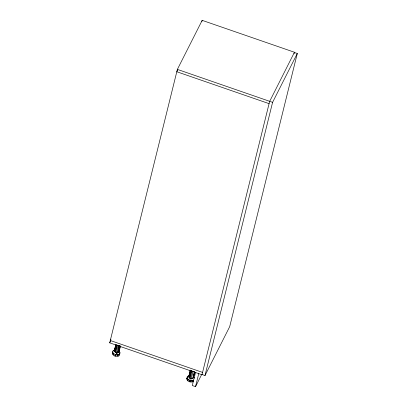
<?xml version="1.0" encoding="UTF-8"?>
<svg xmlns="http://www.w3.org/2000/svg" width="407" height="407" viewBox="0 0 407 407"><rect width="100%" height="100%" fill="white"/><g stroke="black" fill="none" stroke-linecap="round" stroke-linejoin="round"><path stroke-width="0.61" d="M186.859 378.251L186.833 378.871L187.205 377.375M112.52 352.548L112.485 353.169L112.856 351.673L112.464 353.581L113.029 354.787L113.909 354.466M188.853 376.648L190.278 370.207M191.366 370.563L189.576 377.803L190.41 378.215L192.267 378.378L192.898 378.006L194.48 371.601M192.898 378.006L193.447 377.635L193.376 377.004M115.766 345.08L114.326 350.905L115.73 345.685M116.977 344.846L115.186 352.086L117.837 352.645L119.419 346.24M120.441 346.072L119.002 351.897L118.936 351.272M269.663 101.297L201.989 374.75L109.707 342.847L177.381 69.394L202.177 20.35L294.459 52.254L294.073 53.714M113.029 354.787L113.395 353.291L113.792 353.678L113.421 355.174L114.016 355.754L114.957 356.023L115.191 355.342L115.817 355.52L116.061 354.522M115.863 344.49L114.581 350.346M114.484 350.941L115.781 345.696M116.305 345.07L114.596 351.526L116.178 345.121M115.186 352.086L116.916 345.095M114.957 356.023L115.435 354.344M116.01 352.493L117.801 345.253M119.526 353.988L118.793 356.013L117.944 356.181L118.315 354.69L117.75 354.802L117.379 356.298L115.583 356.201L115.954 354.706L115.329 354.528M116.941 352.691L118.686 345.599M117.837 352.645L119.465 345.563M117.664 354.466L117.414 355.464L117.944 356.181M117.735 352.554L118.457 352.274L120.045 345.864M118.457 352.274L120.146 345.96M118.844 351.862L120.141 346.622M201.887 21.52L202.177 20.35M119.765 353.637L119.393 355.133L119.755 354.604L119.455 353.963M187.184 377.793L186.813 379.288L187.393 380.494L188.283 380.179M187.393 380.494L187.764 378.998L188.166 379.39L187.795 380.886L189.362 381.746L189.84 380.067M190.227 370.197L188.945 376.058M190.68 370.782L188.97 377.238L190.557 370.833M189.576 377.803L191.488 370.512M189.362 381.746L189.733 380.25L190.369 380.428L189.998 381.924L191.819 382.031L192.19 380.535L192.76 380.423L192.389 381.919L191.85 381.196L192.099 380.199M190.41 378.215L192.221 370.874M189.998 381.924L190.476 380.25M191.356 378.418L193.101 371.326M192.999 378.103L194.587 371.693M193.284 377.599L194.582 372.354M193.534 377.04L194.688 372.38M195.513 372.507L192.292 385.531L195.528 386.65L201.801 374.247M195.528 386.65L198.753 373.631M202.07 374.521L204.986 375.529L272.593 102.335L297.293 53.49L294.378 52.483M297.293 53.49L229.685 326.679L204.986 375.529M115.583 356.201L115.817 355.52M177.691 69.973L176.801 71.739L269.083 103.643M110.958 339.179L110.287 340.501L202.569 372.405M109.707 342.847L110.562 341.152M269.678 101.328L294.459 52.254M118.559 352.37L119.002 351.897M114.637 349.939L112.922 350.931L112.831 352.584L114.418 354.136L116.926 354.848L119.195 354.395L120.151 352.981L119.358 351.277M113.533 350.681L113.96 350.432M188.996 375.646L187.261 376.628L187.184 378.291L188.802 379.848L191.356 380.576L193.656 380.133M187.881 376.383L188.314 376.139M192.389 381.919L193.615 381.227M117.928 352.879L116.758 353.418L115.542 351.643M192.358 378.612L190.756 379.105L189.377 378.347M193.513 371.494L192.628 371.464A2.686 1.684 13.9 0 1 190.863 370.609M189.591 381.064L190.227 381.247M177.381 69.394L272.593 102.335M189.097 377.192L189.698 377.752M114.718 351.48L115.308 352.035M193.798 377.014L194.343 378.154M119.627 352.045L119.826 352.467M188.69 376.612L188.97 377.238M114.326 350.905L114.596 351.526M116.402 352.35L116.758 353.418L116.494 352.304M118.279 345.492A2.6 1.633 13.9 0 1 117.628 345.299M119.521 345.782A2.6 1.633 13.9 0 1 118.656 345.802M118.218 345.736A2.6 1.633 13.9 0 1 117.567 345.548M116.972 345.263A2.6 1.633 13.9 0 1 116.483 344.897"/></g></svg>
